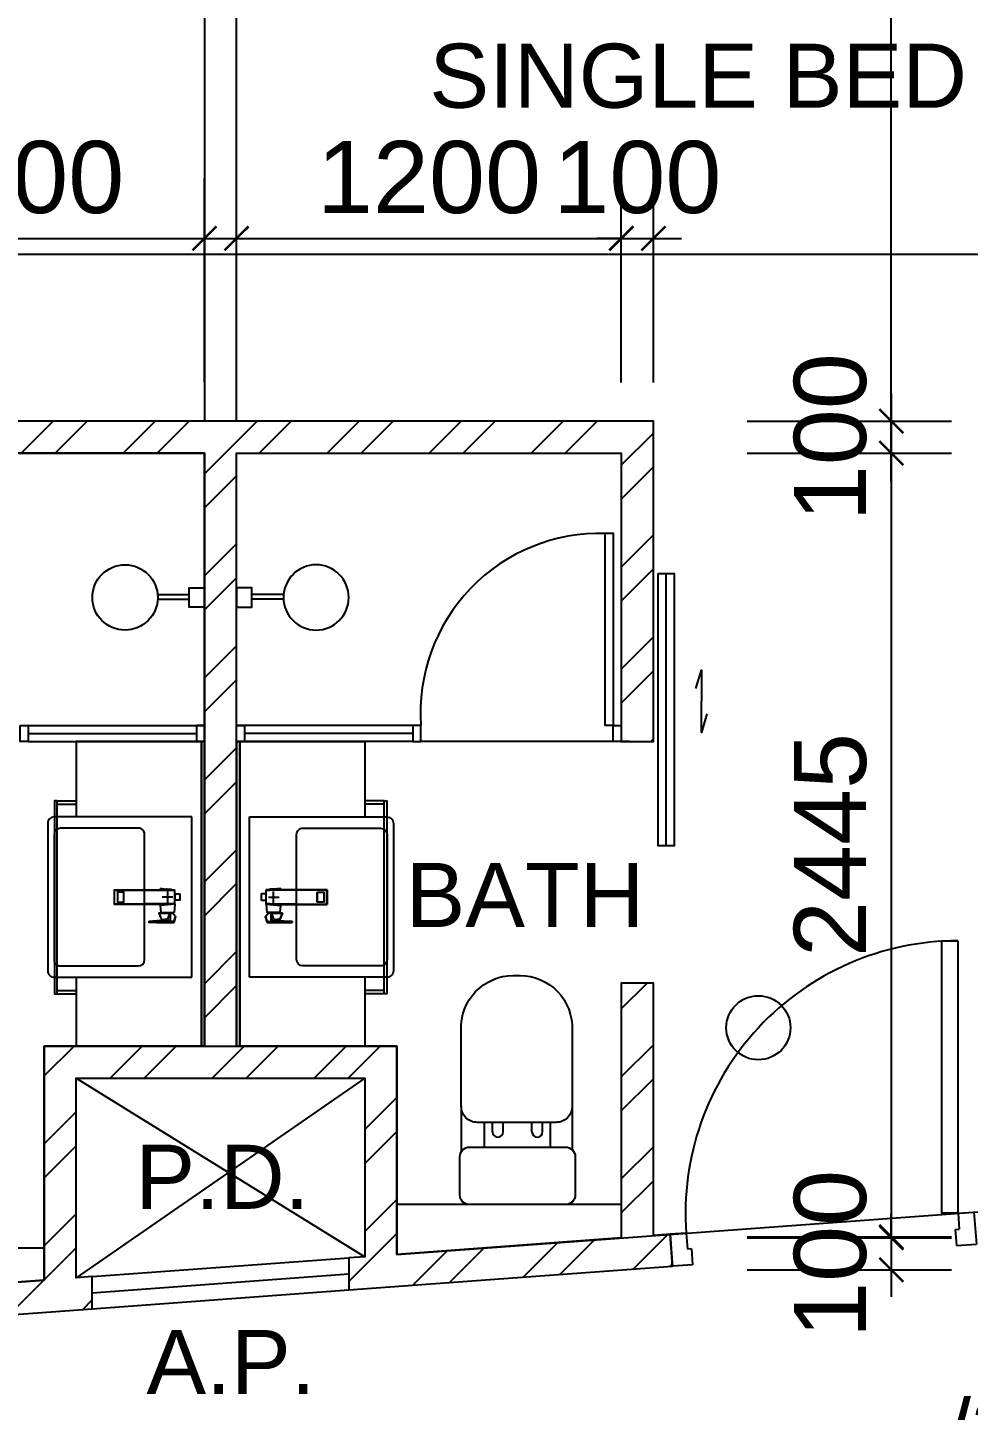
# Model space of a CAD drawing. Header units: millimetres. Extents: x -1214 to 72065, y 7230 to 56310.
# Drawn here: x 24398 to 27332, y 31843 to 36157 of the extents above; entities that cross this region are included whole.
import ezdxf
from ezdxf.enums import TextEntityAlignment as Align

# ---------------------------------------------------------------- set-up
doc = ezdxf.new("R2010")
doc.units = ezdxf.units.MM
doc.header["$MEASUREMENT"] = 0
doc.linetypes.add('CENTERX2', pattern=[101.6, 63.5, -12.7, 12.7, -12.7])
doc.layers.get('0').update_dxf_attribs({"color": 8})
doc.layers.get('Defpoints').update_dxf_attribs({"color": 8})
for name, color, linetype in [('Default', 8, 'Continuous'), ('Door', 8, 'Continuous'), ('Dry Wall', 8, 'Continuous'), ('FSD', 8, 'Continuous'), ('GBP A.P.', 8, 'Continuous'), ('GBP Dim', 8, 'Continuous'), ('GBP Text 200', 8, 'Continuous'), ('grid', 8, 'CENTERX2'), ('hatch', 8, 'Continuous'), ('LP-Furn built-in', 8, 'Continuous'), ('LP-Furn built-in 2', 8, 'Continuous'), ('LP-Sanitary', 8, 'Continuous'), ('LP-WC', 8, 'Continuous'), ('PD', 8, 'Continuous'), ('PD DOOR', 8, 'Continuous'), ('TEXT', 8, 'Continuous'), ('TEXT Ref', 8, 'Continuous'), ('WALL-NEW', 8, 'Continuous'), ('zzz-room mix', 8, 'Continuous')]:
    doc.layers.add(name, color=color, linetype=linetype)
doc.layers.add('LP-Nonplot', color=8, linetype='Continuous', plot=False)
doc.styles.add('BH', font='arial.ttf')
doc.dimstyles.new('200 GBP', dxfattribs={"dimscale": 1.5, "dimtxt": 150, "dimasz": 50, "dimexe": 125, "dimexo": 50, "dimgap": 50, "dimtad": 1, "dimdec": 0, "dimzin": 0, "dimdsep": 46, "dimtxsty": 'BH', "dimblk": 'ARCHTICK', "dimcen": 0.09, "dimdle": 125, "dimclrd": 9, "dimclre": 9, "dimclrt": 1, "dimadec": 0, "dimazin": 0, "dimtfac": 1, "dimtdec": 0, "dimtix": 1, "dimtmove": 2, "dimatfit": 3, "dimldrblk": 'ARCHTICK', "dimfxl": 300, "dimfxlon": 1, "dimtolj": 1, "dimtzin": 0, "dimarcsym": 0})

# ---------------------------------------------------------------- blocks, each defined once
blk = doc.blocks.new('A$C65CE4B9A')
at = {"layer": 'grid', "ltscale": 200}
blk.add_line((-66500, 0), (0, 0), dxfattribs=at)
blk = doc.blocks.new('DR1CR2')
at = {"layer": 'Door'}
for p, q in [((-50, 0), (-50, -50)), ((-50, 0), (0, 0)), ((0, 0), (0, -75)), ((-62.5, -50), (-50, -50)), ((-62.5, -50), (-62.5, -100)), ((0, -75), (0, -100)), ((-62.5, -100), (0, -100))]:
    blk.add_line(p, q, dxfattribs=at)
blk = doc.blocks.new('pln_toilet')
for p, q in [((-170.1, -306.5), (-170.1, -171.6)), ((175.5, -306.5), (175.5, -165.2)), ((-78.2, -226.9), (-78.2, -256.5)), ((-45, -226.9), (-45, -256.5)), ((44.7, -226.9), (44.7, -256.5)), ((77.9, -226.9), (77.9, -256.5))]:
    blk.add_line(p, q)
for points in [[(180, -30), (180, -149.3, -0.414214), (150, -179.3), (-150, -179.3, -0.414214), (-180, -149.3), (-180, -30, -0.414214), (-150, 0), (150, 0, -0.414214)], [(175.5, -306.5), (175.5, -545.1, -0.424695), (14, -715.1), (-7.8, -715.1, -0.423698), (-170.1, -545.1), (-170.1, -306.5, -0.414214), (-120.1, -256.5), (125.5, -256.5, -0.414214)]]:
    blk.add_lwpolyline(points, format="xyb", close=True)
for points in [[(-101.9, -256.5), (-101.9, -179.3)], [(102.9, -179.3), (102.9, -256.5)]]:
    blk.add_lwpolyline(points)
for centre in [(-61.6, -226.9), (61.3, -226.9)]:
    blk.add_arc(centre, 16.6, 0, 180)
blk = doc.blocks.new('SEANNOT_GROUP2')
at = {"layer": 'Default'}
blk.add_line((81.5, 351.1), (81.5, 317.9), dxfattribs=at)
blk = doc.blocks.new('SEANNOT_GROUP3')
at = {"layer": 'Default'}
blk.add_line((99.8, 335.2), (63.8, 335.2), dxfattribs=at)
blk = doc.blocks.new('ghtfdgd')
at = {"layer": 'LP-Sanitary'}
for p, q in [((79214.2, -115039.6), (79218.2, -114994.6)), ((79215.7, -115019.1), (79215.7, -115005.6)), ((79215.7, -115005.6), (79217.2, -115005.6)), ((79220.2, -114994.6), (79217.1, -115027.9)), ((79220.2, -114994.6), (79218.2, -114994.6)), ((79218.9, -115183.4), (79220.2, -114994.6)), ((79261.1, -114994.6), (79220.2, -114994.6)), ((79230.7, -114993.6), (79230.7, -114979.6)), ((79231.2, -114979.1), (79250.2, -114979.1)), ((79250.2, -114994.1), (79231.2, -114994.1)), ((79238.9, -114994.1), (79238.9, -114994.6)), ((79242.4, -114994.6), (79242.4, -114994.1)), ((79250.7, -114979.6), (79250.7, -114993.6)), ((79263.2, -114994.6), (79261.1, -114994.6)), ((79261.1, -114994.6), (79262.4, -115183.4)), ((79264.2, -115027.9), (79261.1, -114994.6)), ((79263.2, -114994.6), (79288.7, -114996.6)), ((79263.2, -114994.6), (79267.1, -115039.6)), ((79288.7, -115037.7), (79288.7, -114996.6)), ((79290.7, -115009.4), (79290.7, -115000.9)), ((79290.7, -115009.6), (79290.7, -115009.4)), ((79290.7, -115010.3), (79290.7, -115009.6)), ((79290.7, -115044.4), (79290.7, -115010.3)), ((79290.9, -115010.4), (79310.4, -115018.6)), ((79290.9, -115010.4), (79290.9, -115044.5)), ((79310.7, -115017.8), (79291, -115009.5)), ((79291, -115009.5), (79291, -115009.5)), ((79291, -115009.5), (79291, -115009.5)), ((79310.7, -115017.8), (79314.8, -115009.2)), ((79315.2, -115010.7), (79313.6, -115020.4)), ((79315.2, -115010.7), (79317.3, -115050.4)), ((79318, -115050.2), (79316, -115010.5)), ((79317.3, -115002.9), (79318.9, -114997.5)), ((79319.4, -115044.7), (79317.3, -115002.9)), ((79318.7, -114997.4), (79318.9, -114997.5)), ((79319.3, -114997.6), (79318.9, -114997.4)), ((79318.9, -114997.5), (79319.4, -114997.7)), ((79319.4, -114997.7), (79319.4, -115044.7)), ((79319.8, -115045.3), (79319.8, -114998.3)), ((79217.1, -115027.9), (79214.2, -115039.6)), ((79217.1, -115039.6), (79214.2, -115039.6)), ((79217.5, -115184.4), (79217.1, -115027.9)), ((79264.2, -115027.9), (79263.8, -115184.4)), ((79264.2, -115027.9), (79267.1, -115039.6)), ((79267.1, -115039.6), (79264.2, -115039.6)), ((79288.7, -115037.7), (79267.1, -115039.6)), ((79290.7, -115044.7), (79290.7, -115044.4)), ((79290.9, -115044.5), (79310.4, -115036.3)), ((79291, -115044.9), (79310.7, -115036.6)), ((79310.4, -115018.6), (79310.5, -115018.7)), ((79310.4, -115036.3), (79310.5, -115036.2)), ((79310.5, -115018.7), (79310.5, -115027.4)), ((79310.5, -115036.2), (79310.5, -115027.4)), ((79313.5, -115028.9), (79313.5, -115020.8)), ((79313.5, -115020.8), (79317.3, -115050.9)), ((79313.5, -115028.9), (79313.5, -115036.9)), ((79313.5, -115036.9), (79317.3, -115075.5)), ((79313.5, -115037), (79317.3, -115075.5)), ((79313.6, -115020.5), (79313.6, -115020.4)), ((79317.3, -115050.5), (79313.6, -115020.5)), ((79317.3, -115050.4), (79317.3, -115050.5)), ((79317.3, -115051.4), (79317.3, -115063.3)), ((79317.7, -115051.6), (79318.9, -115052.3)), ((79317.7, -115063.5), (79317.7, -115051.6)), ((79319.4, -115051), (79318, -115050.2)), ((79318.9, -115074.8), (79318.9, -115052.3)), ((79319.4, -115044.7), (79319.4, -115051)), ((79319.8, -115051.6), (79319.8, -115045.3)), ((79319.8, -115051.9), (79319.8, -115051.6)), ((79319.8, -115051.9), (79319.8, -115074.4)), ((79317.3, -115075.1), (79317.3, -115063.3)), ((79317.7, -115063.5), (79317.7, -115075.4)), ((79317.7, -115075.4), (79318.9, -115074.8)), ((79318, -115076), (79319.3, -115075.3)), ((79319.8, -115074.4), (79319.8, -115074.6)), ((79218.9, -115183.4), (79217.5, -115184.4)), ((79262.4, -115183.4), (79218.9, -115183.4)), ((79225, -115154.8), (79225, -115173.1)), ((79255.3, -115153.8), (79226, -115153.8)), ((79255.3, -115154), (79226, -115154)), ((79226, -115174.1), (79255.3, -115174.1)), ((79256.3, -115173.1), (79256.3, -115154.8)), ((79262.4, -115183.4), (79263.8, -115184.4)), ((79217.5, -115184.4), (79263.8, -115184.4))]:
    blk.add_line(p, q, dxfattribs=at)
for centre, radius, start, end in [((79231.2, -114979.6), 0.5, 90, 180), ((79231.2, -114993.6), 0.5, 180, 270), ((79250.2, -114979.6), 0.5, 0, 90), ((79250.2, -114993.6), 0.5, 270, 0), ((79280.3, -115017.1), 20, 56.8024, 65.1654), ((79290.9, -115000.9), 0.2, 127.8526, 180), ((79511, -115282.7), 357.7, 125.8498, 127.9825), ((79530.3, -115308.3), 389.7, 125.9264, 127.8836), ((79234, -109870), 5139.5, 270.6358, 270.8997), ((79227.2, -108854.2), 6155.7, 270.59451, 270.81562), ((79288.3, -115009.7), 2.67, 3.1953, 9.3367), ((79301.7, -114992.9), 0.28, 69.6864, 135.2011), ((79314, -115009.4), 0.822, 12.8215, 37.3786), ((79314.7, -115011.5), 2.53, 77.4972, 90.7881), ((79315.1, -115009.5), 0.509, 38.0096, 78.4052), ((84763.2, -116562.2), 5664.7, 164.0221, 164.0885), ((79313.8, -115010.5), 2.18, 358.6743, 36.2852), ((79318.5, -114997.9), 0.689, 55.9542, 80.1325), ((79319, -114998.3), 0.8, 0.0065, 61.4767), ((79240.7, -115019.1), 25, 180, 185.7425), ((79280.3, -115017.1), 20, 294.8346, 301.6128), ((79290.9, -115044.7), 0.2, 180.014, 293.047), ((79319.7, -114996.5), 23.1, 247.1252, 247.4995), ((79339.3, -115104.4), 73.6, 112.7571, 112.8748), ((79312.3, -115020.9), 1.23, 6.0946, 11.5159), ((79308.7, -115037.4), 4.84, 5.245, 7.1928), ((79310.7, -115037.3), 2.83, 5.6454, 8.8147), ((79317.8, -115050.7), 0.54, 62.2217, 149.6873), ((79305.3, -115051.3), 11.9, 359.6229, 2.1624), ((79315.7, -115050), 2.38, 342.3129, 353.972), ((79317.3, -115050.2), 0.738, 359.2113, 2.9985), ((79319.1, -115051.6), 0.688, 1.5121, 63.734), ((79313.2, -115075.2), 4.12, 356.1198, 1.3814), ((79317.8, -115075.5), 0.494, 177.6992, 295.8531), ((79318.6, -115075.3), 0.938, 181.0891, 220.2205), ((79319, -115074.6), 0.786, 294.1963, 0.4917)]:
    blk.add_arc(centre, radius, start, end, dxfattribs=at)
for centre, major_axis, ratio, start_param, end_param in [((79290.9, -115000.9), (0.2, 0), 0.870233, 1.308042, 3.141593), ((79290.9, -115009.4), (0.2, 0), 0.870251, 1.333095, 3.141593), ((79290.9, -115010.3), (0.2, 0), 0.5, 3.141593, 4.712389), ((79290.9, -115000.9), (0.123, -0.158), 0.834595, 2.099205, 3.141593), ((79290.9, -115000.9), (0.123, -0.158), 0.834595, 3.141593, 3.165459), ((79290.9, -115010), (0.077, 0.836), 0.04975, 4.217846, 5.325586), ((79301.6, -114992.9), (0.117, -0.162), 0.844851, 2.109561, 3.167674), ((79315.1, -115009.6), (0.173, 0.708), 0.018166, 0.444134, 0.918054), ((79315.3, -115009.6), (0.412, 0.321), 0.549065, 0.513637, 1.195391), ((79315.7, -115010.9), (-0.499, -0.026), 0.868619, 4.118709, 5.82428), ((79316.8, -115003.6), (0.961, -0.275), 0.902908, 1.271288, 1.565184), ((79318.4, -114998), (-0.211, -0.772), 0.117484, 2.694436, 3.141054), ((79318.5, -114998.1), (-0.382, -0.703), 0.237912, 2.705017, 3.14394), ((79319, -114998.3), (-0.382, -0.703), 0.237912, 2.705017, 3.141091), ((79319, -114998.3), (-0.8, 0), 0.876594, 3.141494, 4.164132), ((79290.9, -115044.4), (0.2, 0), 0.5, 3.141593, 4.712389), ((79290.9, -115044.1), (-0.077, 0.836), 0.04975, 2.065339, 3.17308), ((79310.4, -115018.2), (-0.311, -0.737), 0.21898, 1.092037, 2.210933), ((79310.4, -115035.9), (-0.311, 0.737), 0.21898, 2.049556, 3.141593), ((79310.5, -115018.3), (-0.309, -0.738), 0.217421, 1.09135, 2.210755), ((79310.5, -115035.8), (-0.309, 0.738), 0.217421, 2.050243, 3.169648), ((79310.4, -115035.9), (-0.311, 0.737), 0.21898, 3.141593, 3.168451), ((79314.3, -115020.6), (-0.782, -0.167), 0.921627, 5.682069, 6.099643), ((79314.3, -115020.8), (-0.794, -0.099), 0.898005, 5.760928, 6.175764), ((79314.3, -115036.7), (0.793, 0.106), 0.789486, 3.026004, 3.133916), ((79314.3, -115036.9), (0.796, 0.077), 0.827125, 3.057559, 3.141593), ((79317.8, -115050.6), (-0.5, -0.016), 0.857677, 4.139605, 5.842177), ((79317.8, -115050.9), (-0.5, -0.02), 0.273668, 4.356492, 6.23412), ((79319, -115045.3), (-0.8, 0), 0.876594, 3.141494, 4.164132), ((79317.8, -115063.3), (-0.5, 0), 0.5, 0.054498, 1.448623), ((79317.8, -115075.5), (-0.494, 0.079), 0.969108, 0.192451, 2.070079), ((79226, -115154.8), (-1, 0), 0.992546, 4.712389, 6.283185), ((79226, -115154.9), (1, 0), 0.890286, 1.570796, 3.141593), ((79226, -115173.1), (1, 0), 0.992546, 3.141593, 4.712389), ((79255.3, -115154.8), (-1, 0), 0.992546, 3.141593, 4.712389), ((79255.3, -115154.9), (1, 0), 0.890286, 0, 1.570796), ((79255.3, -115173.1), (1, 0), 0.992546, 4.712389, 6.283185)]:
    blk.add_ellipse(centre, major_axis=major_axis, ratio=ratio, start_param=start_param, end_param=end_param, dxfattribs=at)
for points, knots in [([(79291, -115009.5), (79291, -115009.5), (79290.9, -115009.5), (79290.8, -115009.6), (79290.7, -115009.6), (79290.7, -115009.6)], [0, 0, 0, 0, 0.5, 0.5, 1, 1, 1, 1]), ([(79291, -115000.7), (79291, -115000.8), (79291, -115000.8), (79291, -115000.9), (79291, -115001.2), (79291, -115001.4), (79291, -115001.7), (79291, -115002.7), (79291, -115003.8), (79291, -115004.8), (79291, -115006.3), (79291, -115007.8), (79291, -115009.2)], [0, 0, 0, 0, 0.02306, 0.02306, 0.02306, 0.115301, 0.115301, 0.115301, 0.484264, 0.484264, 0.484264, 1, 1, 1, 1]), ([(79301.6, -114992.7), (79301.9, -114992.8), (79302.2, -114992.9), (79302.5, -114993), (79305, -114993.6), (79307.5, -114994.3), (79310.1, -114995), (79312.9, -114995.8), (79315.8, -114996.6), (79318.7, -114997.4)], [0, 0, 0, 0, 0.051688, 0.051688, 0.051688, 0.494848, 0.494848, 0.494848, 1, 1, 1, 1]), ([(79314.8, -115009.2), (79314.8, -115009.2), (79314.9, -115009.2), (79314.9, -115009.2), (79315, -115009.2), (79315, -115009.2), (79315.1, -115009.2), (79315.2, -115009.2)], [0, 0, 0, 0, 0.25, 0.25, 0.5, 0.5, 1, 1, 1, 1]), ([(79317.1, -115002.7), (79317, -115003), (79316.9, -115003.3), (79316.8, -115003.6), (79316.5, -115004.7), (79316.2, -115005.8), (79315.9, -115006.9), (79315.7, -115007.6), (79315.4, -115008.3), (79315.2, -115009)], [0, 0, 0, 0, 0.131954, 0.131954, 0.131954, 0.659772, 0.659772, 0.659772, 1, 1, 1, 1]), ([(79315.2, -115009.2), (79315.2, -115009.2), (79315.2, -115009.2), (79315.2, -115009.2), (79315.2, -115009.2), (79315.2, -115009.2)], [0, 0, 0, 0, 0.5, 0.5, 1, 1, 1, 1]), ([(79315.2, -115009.2), (79315.3, -115009.3), (79315.3, -115009.4), (79315.3, -115009.5), (79315.3, -115009.6), (79315.3, -115009.8), (79315.3, -115009.8), (79315.3, -115009.9), (79315.3, -115010), (79315.2, -115010.2), (79315.2, -115010.3), (79315.2, -115010.5), (79315.2, -115010.6), (79315.2, -115010.7)], [0, 0, 0, 0, 0.125, 0.125, 0.25, 0.25, 0.375, 0.375, 0.5, 0.5, 0.75, 0.75, 1, 1, 1, 1]), ([(79318.7, -114997.4), (79318.6, -114997.5), (79318.6, -114997.7), (79318.5, -114997.9), (79318.2, -114999), (79317.9, -115000.1), (79317.5, -115001.2), (79317.4, -115001.7), (79317.2, -115002.2), (79317.1, -115002.7)], [0, 0, 0, 0, 0.095324, 0.095324, 0.095324, 0.707603, 0.707603, 0.707603, 1, 1, 1, 1]), ([(79310.5, -115018.7), (79310.9, -115018.8), (79311.2, -115019), (79311.9, -115019.4), (79312.2, -115019.7), (79312.8, -115020.1), (79313, -115020.3), (79313.4, -115020.5), (79313.5, -115020.5), (79313.5, -115020.7)], [0, 0, 0, 0, 0.25, 0.25, 0.5, 0.5, 0.75, 0.75, 1, 1, 1, 1]), ([(79310.5, -115036.2), (79310.9, -115036.1), (79311.2, -115035.9), (79311.9, -115035.6), (79312.2, -115035.5), (79312.8, -115035.6), (79313, -115035.7), (79313.4, -115036.2), (79313.5, -115036.5), (79313.5, -115036.8)], [0, 0, 0, 0, 0.25, 0.25, 0.5, 0.5, 0.75, 0.75, 1, 1, 1, 1]), ([(79313.6, -115020.4), (79313.5, -115020.2), (79313.5, -115020), (79313.3, -115019.6), (79313.2, -115019.3), (79312.7, -115018.8), (79312.3, -115018.6), (79311.6, -115018.2), (79311.2, -115018), (79310.8, -115017.9)], [0, 0, 0, 0, 0.25, 0.25, 0.5, 0.5, 0.75, 0.75, 1, 1, 1, 1]), ([(79310.8, -115036.5), (79311, -115036.5), (79311.3, -115036.3), (79311.8, -115036.2), (79312.2, -115036.1), (79312.5, -115036), (79312.8, -115036), (79313, -115036), (79313.1, -115036.1), (79313.2, -115036.2), (79313.4, -115036.3), (79313.5, -115036.6), (79313.5, -115036.7), (79313.5, -115036.8)], [0, 0, 0, 0, 0.124812, 0.2213171, 0.3092796, 0.3899271, 0.4711589, 0.5451559, 0.6166529, 0.6889172, 0.7974179, 0.8896188, 0.9816515, 0.9816515, 0.9816515, 0.9816515]), ([(79317.3, -115050.5), (79317.3, -115050.5), (79317.3, -115050.5), (79317.3, -115050.6), (79317.3, -115050.6), (79317.3, -115050.7), (79317.3, -115050.8), (79317.3, -115050.9)], [0, 0, 0, 0, 0.25, 0.25, 0.5, 0.5, 1, 1, 1, 1]), ([(79317.3, -115051.4), (79317.3, -115051.5), (79317.3, -115051.5), (79317.5, -115051.6), (79317.6, -115051.6), (79317.7, -115051.6)], [0, 0, 0, 0, 0.5, 0.5, 1, 1, 1, 1]), ([(79317.7, -115051.6), (79317.7, -115051.6), (79317.7, -115051.5), (79317.8, -115051.4), (79317.8, -115051.3), (79317.8, -115051.1), (79317.8, -115051), (79317.9, -115050.9), (79317.9, -115050.8), (79317.9, -115050.7)], [0, 0, 0, 0, 0.25, 0.25, 0.5, 0.5, 0.75, 0.75, 1, 1, 1, 1]), ([(79319.4, -115051), (79319.4, -115051), (79319.4, -115051), (79319.4, -115051), (79319.4, -115051), (79319.4, -115051), (79319.4, -115051), (79319.4, -115051.1), (79319.4, -115051.1), (79319.4, -115051.2), (79319.4, -115051.2), (79319.3, -115051.3), (79319.3, -115051.3), (79319.3, -115051.4), (79319.3, -115051.5), (79319.2, -115051.6), (79319.2, -115051.6), (79319.1, -115051.7), (79319.1, -115051.8), (79319, -115051.9), (79319, -115052), (79318.9, -115052.1), (79318.9, -115052.1), (79318.9, -115052.2), (79318.9, -115052.3), (79318.9, -115052.3), (79318.9, -115052.3), (79318.9, -115052.3), (79318.9, -115052.3), (79318.9, -115052.3), (79318.9, -115052.3)], [0, 0, 0, 0, 0.000034, 0.000034, 0.000034, 0.03445, 0.03445, 0.03445, 0.175251, 0.175251, 0.175251, 0.317196, 0.317196, 0.317196, 0.479622, 0.479622, 0.479622, 0.662074, 0.662074, 0.662074, 0.829132, 0.829132, 0.829132, 0.958486, 0.958486, 0.958486, 0.999966, 0.999966, 0.999966, 1, 1, 1, 1]), ([(79319.8, -115051.9), (79319.8, -115052), (79319.7, -115052), (79319.7, -115052.1), (79319.6, -115052.2), (79319.4, -115052.3), (79319.3, -115052.3), (79319.1, -115052.3), (79319, -115052.3), (79318.9, -115052.3)], [0, 0, 0, 0, 0.25, 0.25, 0.5, 0.5, 0.75, 0.75, 1, 1, 1, 1]), ([(79317.3, -115075.1), (79317.3, -115075.2), (79317.3, -115075.2), (79317.5, -115075.3), (79317.6, -115075.3), (79317.7, -115075.4)], [0, 0, 0, 0, 0.5, 0.5, 1, 1, 1, 1]), ([(79319.8, -115074.4), (79319.8, -115074.5), (79319.7, -115074.5), (79319.7, -115074.6), (79319.6, -115074.7), (79319.4, -115074.8), (79319.3, -115074.8), (79319.1, -115074.8), (79319, -115074.8), (79318.9, -115074.8)], [0, 0, 0, 0, 0.25, 0.25, 0.5, 0.5, 0.75, 0.75, 1, 1, 1, 1]), ([(79319.3, -115075.3), (79319.3, -115075.3), (79319.3, -115075.3), (79319.2, -115075.3), (79319.2, -115075.3), (79319.1, -115075.3), (79319.1, -115075.2), (79319, -115075.2), (79319, -115075.1), (79318.9, -115075.1), (79318.9, -115075), (79318.9, -115074.9), (79318.9, -115074.9), (79318.9, -115074.9), (79318.9, -115074.8), (79318.9, -115074.8), (79318.9, -115074.8), (79318.9, -115074.8), (79318.9, -115074.8)], [0.3296223, 0.3296223, 0.3296223, 0.3296223, 0.4796217, 0.4796217, 0.4796217, 0.6620737, 0.6620737, 0.6620737, 0.829132, 0.829132, 0.829132, 0.9584856, 0.9584856, 0.9584856, 0.9999655, 0.9999655, 0.9999655, 1, 1, 1, 1])]:
    blk.add_open_spline(points, degree=3, knots=knots, dxfattribs=at)
for points, degree in [([(79301.8, -114992.7), (79301.7, -114992.6), (79301.7, -114992.7), (79301.6, -114992.7)], 3), ([(79318.6, -114997.3), (79316.3, -114996.6), (79310.7, -114995.1), (79301.8, -114992.7)], 3), ([(79313.5, -115028.9), (79313.5, -115028.4), (79313.4, -115028), (79312.3, -115027.4), (79311.4, -115027.4), (79310.5, -115027.4)], 5), ([(79317.9, -115075.9), (79317.9, -115076), (79318, -115076), (79318, -115075.9)], 3)]:
    blk.add_open_spline(points, degree=degree, dxfattribs=at)
at = {"layer": 'LP-Nonplot'}
for name in ['SEANNOT_GROUP2', 'SEANNOT_GROUP3']:
    blk.add_blockref(name, (79159.1, -115352.3), dxfattribs=at)
blk = doc.blocks.new('SINK')
at = {"layer": 'LP-Sanitary'}
blk.add_line((-74936.8, -44774), (-75436.8, -44774), dxfattribs=at)
blk.add_lwpolyline([(-75436.8, -44774), (-75436.8, -45203.2, 0.414214), (-75416.8, -45223.2), (-74956.8, -45223.2, 0.414214), (-74936.8, -45203.2), (-74936.8, -44774)], format="xyb", dxfattribs=at)
blk.add_lwpolyline([(-75401.8, -44941.1), (-75401.8, -45183.3, 0.414117), (-75381.8, -45203.2), (-74991.8, -45203.2, 0.41431), (-74971.8, -45183.2), (-74971.8, -44941.1, 0.414117), (-74991.8, -44921.1), (-75381.8, -44921.1, 0.41431)], format="xyb", close=True, dxfattribs=at)
at = {"layer": 'LP-Furn built-in'}
blk.add_blockref('ghtfdgd', (-154427.4, 70168.1), dxfattribs=at)
blk = doc.blocks.new('pln_sink 1100x380')
at = {"ltscale": 1000}
for p, q in [((0, 0), (400, 0)), ((400, 0), (400, -235)), ((459.9, -184.9), (400, -184.9)), ((459.9, -194.9), (400, -194.9)), ((400, -735), (400, -950)), ((459.9, -776.6), (400, -776.6)), ((459.9, -786.6), (400, -786.6)), ((0, -950), (400, -950))]:
    blk.add_line(p, q, dxfattribs=at)
for points in [[(10, -950), (10, 0), (0, 0), (0, -950), (10, -950)], [(10, 0), (10, -950), (0, -950), (0, 0), (10, 0)]]:
    blk.add_lwpolyline(points, dxfattribs=at)
at = {"ltscale": 200}
blk.add_lwpolyline([(459.9, -184.9), (468.4, -184.9), (468.4, -786.6), (459.9, -786.6)], close=True, dxfattribs=at)
at = {"layer": 'LP-Furn built-in', "extrusion": (0, 0, -1), "zscale": -1, "rotation": 270}
blk.add_blockref('SINK', (44734, -75671.8), dxfattribs=at)
blk = doc.blocks.new('pln_shower head')
at = {"ltscale": 100}
for points in [[(101, 9.1), (200, 9.1)], [(101, -5.9), (200, -5.9)]]:
    blk.add_lwpolyline(points, dxfattribs=at)
at = {"ltscale": 0.5}
blk.add_lwpolyline([(248, 30.1), (248, -29.9), (200, -29.9), (200, 30.1)], close=True, dxfattribs=at)
at = {"ltscale": 100}
blk.add_circle((0, 0), 101.9, dxfattribs=at)
blk = doc.blocks.new('_ArchTick')
at = {"color": 0, "const_width": 0.1}
blk.add_lwpolyline([(0.5, 0.5), (-0.5, -0.5)], dxfattribs=at)
blk = doc.blocks.new('*D97')
at = {"layer": 'Defpoints', "color": 0, "transparency": 16777216}
for p in [(43166.2, 32379.8), (43200, 31919.8), (23298.3, 30460.3)]:
    blk.add_point(p, dxfattribs=at)
at = {"layer": 'GBP Dim', "color": 9, "lineweight": -2, "transparency": 16777216}
for p, q in [((43194.5, 31994.6), (43155.3, 32529.4)), ((23115, 30909.4), (43315.8, 32390.8)), ((23292.8, 30535.1), (23253.6, 31070))]:
    blk.add_line(p, q, dxfattribs=at)
at = {"layer": 'GBP Dim', "color": 9, "lineweight": -2, "transparency": 16777216, "xscale": 75, "yscale": 75, "zscale": 75}
for p, rotation in [((43166.2, 32379.8), 4.194182783227751), ((23264.6, 30920.4), 184.1941827832277)]:
    blk.add_blockref('_ArchTick', p, dxfattribs=dict(at, rotation=rotation))
at = {"layer": 'GBP Dim', "transparency": 16777216, "insert": (33201.5, 31839.5), "char_height": 225, "attachment_point": 5, "rotation": 4.1942, "style": 'BH'}
blk.add_mtext('\\A1;19955', dxfattribs=at)
blk = doc.blocks.new('*D123')
at = {"layer": 'Defpoints', "color": 0, "transparency": 16777216}
for p in [(24950, 35499.8), (23750, 34929.5), (24950, 34929.5)]:
    blk.add_point(p, dxfattribs=at)
at = {"layer": 'GBP Dim', "color": 9, "lineweight": -2, "transparency": 16777216}
for p, q in [((23750, 35049.8), (23750, 35687.3)), ((24950, 35049.8), (24950, 35687.3)), ((23562.5, 35499.8), (25137.5, 35499.8))]:
    blk.add_line(p, q, dxfattribs=at)
at = {"layer": 'GBP Dim', "color": 9, "lineweight": -2, "transparency": 16777216, "xscale": 75, "yscale": 75, "zscale": 75, "rotation": 180}
blk.add_blockref('_ArchTick', (23750, 35499.8), dxfattribs=at)
at = {"layer": 'GBP Dim', "color": 9, "lineweight": -2, "transparency": 16777216, "xscale": 75, "yscale": 75, "zscale": 75}
blk.add_blockref('_ArchTick', (24950, 35499.8), dxfattribs=at)
at = {"layer": 'GBP Dim', "transparency": 16777216, "insert": (24350, 35689.7), "char_height": 225, "attachment_point": 5, "style": 'BH'}
blk.add_mtext('\\A1;1200', dxfattribs=at)
blk = doc.blocks.new('*D124')
at = {"layer": 'Defpoints', "color": 0, "transparency": 16777216}
for p in [(26250, 35499.8), (25050, 34929.5), (26250, 34929.5)]:
    blk.add_point(p, dxfattribs=at)
at = {"layer": 'GBP Dim', "color": 9, "lineweight": -2, "transparency": 16777216}
for p, q in [((25050, 35049.8), (25050, 35687.3)), ((26250, 35049.8), (26250, 35687.3)), ((24862.5, 35499.8), (26437.5, 35499.8))]:
    blk.add_line(p, q, dxfattribs=at)
at = {"layer": 'GBP Dim', "color": 9, "lineweight": -2, "transparency": 16777216, "xscale": 75, "yscale": 75, "zscale": 75, "rotation": 180}
blk.add_blockref('_ArchTick', (25050, 35499.8), dxfattribs=at)
at = {"layer": 'GBP Dim', "color": 9, "lineweight": -2, "transparency": 16777216, "xscale": 75, "yscale": 75, "zscale": 75}
blk.add_blockref('_ArchTick', (26250, 35499.8), dxfattribs=at)
at = {"layer": 'GBP Dim', "transparency": 16777216, "insert": (25650, 35689.7), "char_height": 225, "attachment_point": 5, "style": 'BH'}
blk.add_mtext('\\A1;1200', dxfattribs=at)
blk = doc.blocks.new('*D125')
at = {"layer": 'Defpoints', "color": 0, "transparency": 16777216}
for p in [(26350, 35499.8), (26250, 34929.5), (26350, 34929.5)]:
    blk.add_point(p, dxfattribs=at)
at = {"layer": 'GBP Dim', "color": 9, "lineweight": -2, "transparency": 16777216}
for p, q in [((26250, 35049.8), (26250, 35687.3)), ((26350, 35049.8), (26350, 35687.3)), ((26250, 35499.8), (26175, 35499.8)), ((26250, 35499.8), (26350, 35499.8)), ((26350, 35499.8), (26425, 35499.8))]:
    blk.add_line(p, q, dxfattribs=at)
at = {"layer": 'GBP Dim', "color": 9, "lineweight": -2, "transparency": 16777216, "xscale": 75, "yscale": 75, "zscale": 75}
blk.add_blockref('_ArchTick', (26250, 35499.8), dxfattribs=at)
at = {"layer": 'GBP Dim', "color": 9, "lineweight": -2, "transparency": 16777216, "xscale": 75, "yscale": 75, "zscale": 75, "rotation": 180}
blk.add_blockref('_ArchTick', (26350, 35499.8), dxfattribs=at)
at = {"layer": 'GBP Dim', "transparency": 16777216, "insert": (26300, 35689.7), "char_height": 225, "attachment_point": 5, "style": 'BH'}
blk.add_mtext('\\A1;100', dxfattribs=at)
blk = doc.blocks.new('*D127')
at = {"layer": 'Defpoints', "color": 0, "transparency": 16777216}
for p in [(26350, 34929.5), (26350, 34829.5), (27092.1, 34829.5)]:
    blk.add_point(p, dxfattribs=at)
at = {"layer": 'GBP Dim', "color": 9, "lineweight": -2, "transparency": 16777216}
for p, q in [((27092.1, 34929.5), (27092.1, 35004.5)), ((26642.1, 34929.5), (27279.6, 34929.5)), ((27092.1, 34929.5), (27092.1, 34829.5)), ((26642.1, 34829.5), (27279.6, 34829.5)), ((27092.1, 34829.5), (27092.1, 34754.5))]:
    blk.add_line(p, q, dxfattribs=at)
at = {"layer": 'GBP Dim', "color": 9, "lineweight": -2, "transparency": 16777216, "xscale": 75, "yscale": 75, "zscale": 75}
for p, rotation in [((27092.1, 34929.5), 270), ((27092.1, 34829.5), 90)]:
    blk.add_blockref('_ArchTick', p, dxfattribs=dict(at, rotation=rotation))
at = {"layer": 'GBP Dim', "transparency": 16777216, "insert": (26902.2, 34879.5), "char_height": 225, "attachment_point": 5, "rotation": 90, "style": 'BH'}
blk.add_mtext('\\A1;100', dxfattribs=at)
blk = doc.blocks.new('*D128')
at = {"layer": 'Defpoints', "color": 0, "transparency": 16777216}
for p in [(26250, 34829.5), (26250, 32384.8), (27092.1, 32384.8)]:
    blk.add_point(p, dxfattribs=at)
at = {"layer": 'GBP Dim', "color": 9, "lineweight": -2, "transparency": 16777216}
for p, q in [((27092.1, 35017), (27092.1, 32197.3)), ((26642.1, 34829.5), (27279.6, 34829.5)), ((26642.1, 32384.8), (27279.6, 32384.8))]:
    blk.add_line(p, q, dxfattribs=at)
at = {"layer": 'GBP Dim', "color": 9, "lineweight": -2, "transparency": 16777216, "xscale": 75, "yscale": 75, "zscale": 75}
for p, rotation in [((27092.1, 34829.5), 90), ((27092.1, 32384.8), 270)]:
    blk.add_blockref('_ArchTick', p, dxfattribs=dict(at, rotation=rotation))
at = {"layer": 'GBP Dim', "transparency": 16777216, "insert": (26902.2, 33607.2), "char_height": 225, "attachment_point": 5, "rotation": 90, "style": 'BH'}
blk.add_mtext('\\A1;2445', dxfattribs=at)
blk = doc.blocks.new('*D129')
at = {"layer": 'Defpoints', "color": 0, "transparency": 16777216}
for p in [(26250.3, 32381.3), (26257.6, 32281.5), (27092.1, 32281.5)]:
    blk.add_point(p, dxfattribs=at)
at = {"layer": 'GBP Dim', "color": 9, "lineweight": -2, "transparency": 16777216}
for p, q in [((27092.1, 32381.3), (27092.1, 32456.3)), ((26642.1, 32381.3), (27279.6, 32381.3)), ((27092.1, 32381.3), (27092.1, 32281.5)), ((26642.1, 32281.5), (27279.6, 32281.5)), ((27092.1, 32281.5), (27092.1, 32206.5))]:
    blk.add_line(p, q, dxfattribs=at)
at = {"layer": 'GBP Dim', "color": 9, "lineweight": -2, "transparency": 16777216, "xscale": 75, "yscale": 75, "zscale": 75}
for p, rotation in [((27092.1, 32381.3), 270), ((27092.1, 32281.5), 90)]:
    blk.add_blockref('_ArchTick', p, dxfattribs=dict(at, rotation=rotation))
at = {"layer": 'GBP Dim', "transparency": 16777216, "insert": (26902.2, 32331.4), "char_height": 225, "attachment_point": 5, "rotation": 90, "style": 'BH'}
blk.add_mtext('\\A1;100', dxfattribs=at)
blk = doc.blocks.new('*D153')
at = {"layer": 'Defpoints', "color": 0, "transparency": 16777216}
for p in [(24950, 35499.8), (23750, 34929.5), (24950, 34929.5)]:
    blk.add_point(p, dxfattribs=at)
at = {"layer": 'GBP Dim', "color": 9, "lineweight": -2, "transparency": 16777216}
for p, q in [((23750, 35049.8), (23750, 35687.3)), ((24950, 35049.8), (24950, 35687.3)), ((23562.5, 35499.8), (25137.5, 35499.8))]:
    blk.add_line(p, q, dxfattribs=at)
at = {"layer": 'GBP Dim', "color": 9, "lineweight": -2, "transparency": 16777216, "xscale": 75, "yscale": 75, "zscale": 75, "rotation": 180}
blk.add_blockref('_ArchTick', (23750, 35499.8), dxfattribs=at)
at = {"layer": 'GBP Dim', "color": 9, "lineweight": -2, "transparency": 16777216, "xscale": 75, "yscale": 75, "zscale": 75}
blk.add_blockref('_ArchTick', (24950, 35499.8), dxfattribs=at)
at = {"layer": 'GBP Dim', "transparency": 16777216, "insert": (24350, 35689.7), "char_height": 225, "attachment_point": 5, "style": 'BH'}
blk.add_mtext('\\A1;1200', dxfattribs=at)
blk = doc.blocks.new('*D154')
at = {"layer": 'Defpoints', "color": 0, "transparency": 16777216}
for p in [(26250, 35499.8), (25050, 34929.5), (26250, 34929.5)]:
    blk.add_point(p, dxfattribs=at)
at = {"layer": 'GBP Dim', "color": 9, "lineweight": -2, "transparency": 16777216}
for p, q in [((25050, 35049.8), (25050, 35687.3)), ((26250, 35049.8), (26250, 35687.3)), ((24862.5, 35499.8), (26437.5, 35499.8))]:
    blk.add_line(p, q, dxfattribs=at)
at = {"layer": 'GBP Dim', "color": 9, "lineweight": -2, "transparency": 16777216, "xscale": 75, "yscale": 75, "zscale": 75, "rotation": 180}
blk.add_blockref('_ArchTick', (25050, 35499.8), dxfattribs=at)
at = {"layer": 'GBP Dim', "color": 9, "lineweight": -2, "transparency": 16777216, "xscale": 75, "yscale": 75, "zscale": 75}
blk.add_blockref('_ArchTick', (26250, 35499.8), dxfattribs=at)
at = {"layer": 'GBP Dim', "transparency": 16777216, "insert": (25650, 35689.7), "char_height": 225, "attachment_point": 5, "style": 'BH'}
blk.add_mtext('\\A1;1200', dxfattribs=at)
blk = doc.blocks.new('*D155')
at = {"layer": 'Defpoints', "color": 0, "transparency": 16777216}
for p in [(26350, 35499.8), (26250, 34929.5), (26350, 34929.5)]:
    blk.add_point(p, dxfattribs=at)
at = {"layer": 'GBP Dim', "color": 9, "lineweight": -2, "transparency": 16777216}
for p, q in [((26250, 35049.8), (26250, 35687.3)), ((26350, 35049.8), (26350, 35687.3)), ((26250, 35499.8), (26175, 35499.8)), ((26250, 35499.8), (26350, 35499.8)), ((26350, 35499.8), (26425, 35499.8))]:
    blk.add_line(p, q, dxfattribs=at)
at = {"layer": 'GBP Dim', "color": 9, "lineweight": -2, "transparency": 16777216, "xscale": 75, "yscale": 75, "zscale": 75}
blk.add_blockref('_ArchTick', (26250, 35499.8), dxfattribs=at)
at = {"layer": 'GBP Dim', "color": 9, "lineweight": -2, "transparency": 16777216, "xscale": 75, "yscale": 75, "zscale": 75, "rotation": 180}
blk.add_blockref('_ArchTick', (26350, 35499.8), dxfattribs=at)
at = {"layer": 'GBP Dim', "transparency": 16777216, "insert": (26300, 35689.7), "char_height": 225, "attachment_point": 5, "style": 'BH'}
blk.add_mtext('\\A1;100', dxfattribs=at)
blk = doc.blocks.new('*D158')
at = {"layer": 'Defpoints', "color": 0, "transparency": 16777216}
for p in [(26350, 34929.5), (26350, 34829.5), (27092.1, 34829.5)]:
    blk.add_point(p, dxfattribs=at)
at = {"layer": 'GBP Dim', "color": 9, "lineweight": -2, "transparency": 16777216}
for p, q in [((27092.1, 34929.5), (27092.1, 35004.5)), ((26642.1, 34929.5), (27279.6, 34929.5)), ((27092.1, 34929.5), (27092.1, 34829.5)), ((26642.1, 34829.5), (27279.6, 34829.5)), ((27092.1, 34829.5), (27092.1, 34754.5))]:
    blk.add_line(p, q, dxfattribs=at)
at = {"layer": 'GBP Dim', "color": 9, "lineweight": -2, "transparency": 16777216, "xscale": 75, "yscale": 75, "zscale": 75}
for p, rotation in [((27092.1, 34929.5), 270), ((27092.1, 34829.5), 90)]:
    blk.add_blockref('_ArchTick', p, dxfattribs=dict(at, rotation=rotation))
at = {"layer": 'GBP Dim', "transparency": 16777216, "insert": (26902.2, 34879.5), "char_height": 225, "attachment_point": 5, "rotation": 90, "style": 'BH'}
blk.add_mtext('\\A1;100', dxfattribs=at)
blk = doc.blocks.new('*D159')
at = {"layer": 'Defpoints', "color": 0, "transparency": 16777216}
for p in [(26250, 34829.5), (26250, 32384.8), (27092.1, 32384.8)]:
    blk.add_point(p, dxfattribs=at)
at = {"layer": 'GBP Dim', "color": 9, "lineweight": -2, "transparency": 16777216}
for p, q in [((27092.1, 35017), (27092.1, 32197.3)), ((26642.1, 34829.5), (27279.6, 34829.5)), ((26642.1, 32384.8), (27279.6, 32384.8))]:
    blk.add_line(p, q, dxfattribs=at)
at = {"layer": 'GBP Dim', "color": 9, "lineweight": -2, "transparency": 16777216, "xscale": 75, "yscale": 75, "zscale": 75}
for p, rotation in [((27092.1, 34829.5), 90), ((27092.1, 32384.8), 270)]:
    blk.add_blockref('_ArchTick', p, dxfattribs=dict(at, rotation=rotation))
at = {"layer": 'GBP Dim', "transparency": 16777216, "insert": (26902.2, 33607.2), "char_height": 225, "attachment_point": 5, "rotation": 90, "style": 'BH'}
blk.add_mtext('\\A1;2445', dxfattribs=at)
blk = doc.blocks.new('*D160')
at = {"layer": 'Defpoints', "color": 0, "transparency": 16777216}
for p in [(26250.3, 32381.3), (26257.6, 32281.5), (27092.1, 32281.5)]:
    blk.add_point(p, dxfattribs=at)
at = {"layer": 'GBP Dim', "color": 9, "lineweight": -2, "transparency": 16777216}
for p, q in [((27092.1, 32381.3), (27092.1, 32456.3)), ((26642.1, 32381.3), (27279.6, 32381.3)), ((27092.1, 32381.3), (27092.1, 32281.5)), ((26642.1, 32281.5), (27279.6, 32281.5)), ((27092.1, 32281.5), (27092.1, 32206.5))]:
    blk.add_line(p, q, dxfattribs=at)
at = {"layer": 'GBP Dim', "color": 9, "lineweight": -2, "transparency": 16777216, "xscale": 75, "yscale": 75, "zscale": 75}
for p, rotation in [((27092.1, 32381.3), 270), ((27092.1, 32281.5), 90)]:
    blk.add_blockref('_ArchTick', p, dxfattribs=dict(at, rotation=rotation))
at = {"layer": 'GBP Dim', "transparency": 16777216, "insert": (26902.2, 32331.4), "char_height": 225, "attachment_point": 5, "rotation": 90, "style": 'BH'}
blk.add_mtext('\\A1;100', dxfattribs=at)
blk = doc.blocks.new('*D234')
at = {"layer": 'Defpoints', "color": 0, "transparency": 16777216}
for p in [(26350, 38149.3), (27092.1, 38149.3), (26350, 34929.5)]:
    blk.add_point(p, dxfattribs=at)
at = {"layer": 'GBP Dim', "color": 9, "lineweight": -2, "transparency": 16777216}
for p, q in [((27092.1, 34742), (27092.1, 38336.8)), ((26642.1, 38149.3), (27279.6, 38149.3)), ((26642.1, 34929.5), (27279.6, 34929.5))]:
    blk.add_line(p, q, dxfattribs=at)
at = {"layer": 'GBP Dim', "color": 9, "lineweight": -2, "transparency": 16777216, "xscale": 75, "yscale": 75, "zscale": 75}
for p, rotation in [((27092.1, 38149.3), 90), ((27092.1, 34929.5), 270)]:
    blk.add_blockref('_ArchTick', p, dxfattribs=dict(at, rotation=rotation))
at = {"layer": 'GBP Dim', "transparency": 16777216, "insert": (26902.2, 37520.4), "char_height": 225, "attachment_point": 5, "rotation": 90, "style": 'BH'}
blk.add_mtext('\\A1;3220', dxfattribs=at)

msp = doc.modelspace()

# ---------------------------------------------------------------- hatches: boundary and pattern name
at = {"layer": 'hatch'}
h = msp.add_hatch(dxfattribs=at)
h.set_pattern_fill('ANSI32', color=256, scale=600, style=0)
h.set_pattern_definition([(45, (323672.64, -85897.09), (-159.09903, 159.09903), []), (45, (323778.7, -85897.09), (-159.09903, 159.09903), [])])
h.paths.add_polyline_path([(23650, 32190.6), (23597.5, 32186.7), (23604.8, 32087), (24599.9, 32160), (24599.9, 32260.3), (24550, 32256.6), (24550, 32879.6), (25450, 32879.6), (25450, 32322.6), (25400.1, 32318.9), (25400.1, 32218.7), (26409.9, 32292.7), (26402.5, 32392.5), (26350, 32388.6), (26350, 33175.9), (26250, 33175.9), (26250, 32381.3), (25550, 32329.9), (25550, 32979.6), (25050, 32979.6), (25050, 34829.6), (26250, 34829.6), (26250, 33929.6), (26350, 33929.6), (26350, 34929.6), (23650, 34929.6), (23650, 33929.6), (23750, 33929.6), (23750, 34829.6), (24950, 34829.6), (24950, 32979.6), (24450, 32979.6), (24450, 32249.3), (23750, 32197.9), (23750, 33179.6), (23650, 33179.6)])

# ---------------------------------------------------------------- linework, layer by layer
at = {"layer": 'Door'}
msp.add_lwpolyline([(27300.1, 33308.2, 0.43582), (26452.4, 32396.1)], format="xyb", dxfattribs=at)
msp.add_lwpolyline([(27300.1, 33308.2), (27300.1, 32458.2), (27250.1, 32458.2), (27250.1, 33308.2), (27300.1, 33308.2)], dxfattribs=at)
at = {"layer": 'Dry Wall'}
msp.add_lwpolyline([(25050, 34929.6), (25050, 37643.1), (24950, 37635.8), (24950, 34929.6)], dxfattribs=at)
at = {"layer": 'FSD'}
msp.add_circle((26677.5, 33036.9), 100, dxfattribs=at)
at = {"layer": 'LP-Furn built-in 2'}
msp.add_lwpolyline([(26365.1, 34454.6), (26415.1, 34454.6), (26415.1, 33604.6), (26365.1, 33604.6)], close=True, dxfattribs=at)
for points in [[(26390.1, 33604.6), (26390.1, 34454.6)], [(26482.8, 34095.4), (26500, 34153), (26500, 34055.7)], [(26517.2, 34016), (26500, 33958.4), (26500, 34055.7)]]:
    msp.add_lwpolyline(points, dxfattribs=at)
at = {"layer": 'LP-Sanitary'}
for points in [[(24950, 33929.6), (24950, 34829.6), (23750, 34829.6), (23750, 33979.6)], [(24950, 33979.6), (24950, 34829.6)], [(25050, 33979.6), (25050, 34829.6)], [(25050, 33929.6), (25050, 34829.6), (26250, 34829.6), (26250, 33929.6)], [(24400, 33979.6), (24950, 33979.6), (24950, 33979.6)], [(24400, 33929.6), (24950, 33929.6), (24950, 33954.6)], [(24400, 33954.6), (24925, 33954.6)], [(24950, 33979.6), (24925, 33979.6), (24925, 33929.6), (24950, 33929.6), (24950, 33979.6)], [(25600, 33979.6), (25050, 33979.6), (25050, 33979.6)], [(25050, 33979.6), (25075, 33979.6), (25075, 33929.6), (25050, 33929.6), (25050, 33979.6)], [(25600, 33929.6), (25050, 33929.6), (25050, 33954.6)], [(25600, 33954.6), (25075, 33954.6)], [(26275, 33929.6), (25625, 33929.6)]]:
    msp.add_lwpolyline(points, dxfattribs=at)
msp.add_lwpolyline([(26200, 34579.1, 0.444386), (25625, 33979.6)], format="xyb", dxfattribs=at)
for points in [[(26200, 34579.6), (26225, 34579.6), (26225, 33979.6), (26200, 33979.6)], [(24375, 33979.6), (24400, 33979.6), (24400, 33929.6), (24375, 33929.6)], [(25625, 33979.6), (25600, 33979.6), (25600, 33929.6), (25625, 33929.6)], [(26225, 33979.6), (26250, 33979.6), (26250, 33929.6), (26225, 33929.6)]]:
    msp.add_lwpolyline(points, close=True, dxfattribs=at)
at = {"layer": 'LP-WC'}
for points in [[(26250, 32485.1), (25550, 32485.1)], [(24452.5, 32349.4), (23750, 32349.4)]]:
    msp.add_lwpolyline(points, dxfattribs=at)
at = {"layer": 'PD', "ltscale": 20}
for points in [[(24550, 32879.6), (25450, 32322.6)], [(25450, 32879.6), (24550, 32256.6)]]:
    msp.add_lwpolyline(points, dxfattribs=at)
at = {"layer": 'PD'}
for points in [[(24599.9, 32260.3), (25400.1, 32318.9)], [(24599.9, 32160), (25400.1, 32218.7)]]:
    msp.add_lwpolyline(points, dxfattribs=at)
at = {"layer": 'PD DOOR'}
msp.add_lwpolyline([(24599.9, 32210.1), (25400.1, 32268.8)], dxfattribs=at)
at = {"layer": 'WALL-NEW'}
for points in [[(23604.8, 32087), (24599.9, 32160), (24599.9, 32260.3), (24550, 32256.6), (24550, 32879.6), (25450, 32879.6), (25450, 32322.6), (25400.1, 32318.9), (25400.1, 32218.7), (26409.9, 32292.7), (26402.5, 32392.5), (26350, 32388.6), (26350, 33175.9), (26250, 33175.9), (26250, 32381.3), (25550, 32329.9), (25550, 32979.6), (25050, 32979.6), (25050, 34829.6), (26250, 34829.6), (26250, 33929.6), (26350, 33929.6), (26350, 34929.6), (23650, 34929.6)], [(23750, 34829.6), (24950, 34829.6), (24950, 32979.6), (24450, 32979.6), (24450, 32249.3), (23750, 32197.9)]]:
    msp.add_lwpolyline(points, dxfattribs=at)
at = {"layer": 'zzz-room mix'}
msp.add_lwpolyline([(33809.8, 38786.7), (31117, 38589.3), (31153.6, 38090.6), (27846.4, 37848.1), (27809.8, 38346.8), (25117, 38149.3), (25153.6, 37650.8), (18900.2, 37192.1), (18900.2, 34650), (19250, 34650), (19250, 33350), (18850, 33350), (18850, 32046.2), (20400, 32046.2), (20400, 31952.3), (24450, 32249.3), (24450, 32979.6), (25550, 32979.6), (25550, 32329.9), (30450, 32689.3), (30450, 33419.6), (31550, 33419.6), (31550, 32769.9), (33365, 32903.1)], dxfattribs=at)

# ---------------------------------------------------------------- block references
at = {"layer": 'Door', "rotation": 4.194154122729267}
msp.add_blockref('DR1CR2', (27350, 32461.9), dxfattribs=at)
at = {"layer": 'Door', "extrusion": (0, 0, -1), "zscale": -1, "rotation": 355.8058458772707}
msp.add_blockref('DR1CR2', (-26402.5, 32392.4), dxfattribs=at)
at = {"layer": 'LP-Sanitary'}
for name, p in [('pln_shower head', (24702, 34379.5)), ('pln_sink 1100x380', (25050, 33929.6))]:
    msp.add_blockref(name, p, dxfattribs=at)
at = {"layer": 'LP-Sanitary', "xscale": -1}
for name, p in [('pln_shower head', (25298, 34379.5)), ('pln_sink 1100x380', (24950, 33929.6))]:
    msp.add_blockref(name, p, dxfattribs=at)
at = {"layer": 'LP-Sanitary', "rotation": 180}
msp.add_blockref('pln_toilet', (25926.3, 32485.1), dxfattribs=at)
at = {"layer": 'TEXT Ref'}
msp.add_blockref('A$C65CE4B9A', (69000, 35450), dxfattribs=at)

# ---------------------------------------------------------------- texts
at = {"layer": 'GBP A.P.', "style": 'BH'}
msp.add_text('A.P.', height=200, rotation=0, dxfattribs=at).set_placement((25032.7, 31893.8), align=Align.CENTER)
at = {"layer": 'GBP Text 200', "style": 'BH'}
for s, p in [('SINGLE BED', (26489.7, 35907.2)), ('BATH', (25949.4, 33351.2))]:
    msp.add_text(s, height=200, dxfattribs=at).set_placement(p, align=Align.CENTER)
msp.add_text('-/30/- F.R.R. SMOKE', height=200, dxfattribs=at).set_placement((27170.1, 31677.8))
at = {"layer": 'TEXT', "style": 'BH'}
msp.add_text('P.D.', height=200, rotation=0, dxfattribs=at).set_placement((25005.8, 32471.9), align=Align.CENTER)

# ---------------------------------------------------------------- dimensions: what is measured, and where the dimension line sits
at = {"layer": 'GBP Dim'}
dim = msp.add_linear_dim(base=(27092.1, 38149.3), p1=(26350, 34929.5), p2=(26350, 38149.3), angle=270, dimstyle='200 GBP', override={"dimclrt": 256}, dxfattribs=at)
dim.commit()
dim.dimension.update_dxf_attribs({"geometry": '*D234', "text_midpoint": (26902.2, 37520.4), "dimtype": 160})
for base, p1, p2, picture, middle in [((24950, 35499.8), (23750, 34929.5), (24950, 34929.5), '*D123', (24350, 35689.7)), ((24950, 35499.8), (23750, 34929.5), (24950, 34929.5), '*D153', (24350, 35689.7)), ((26250, 35499.8), (25050, 34929.5), (26250, 34929.5), '*D124', (25650, 35689.7)), ((26250, 35499.8), (25050, 34929.5), (26250, 34929.5), '*D154', (25650, 35689.7)), ((26350, 35499.8), (26250, 34929.5), (26350, 34929.5), '*D125', (26300, 35689.7)), ((26350, 35499.8), (26250, 34929.5), (26350, 34929.5), '*D155', (26300, 35689.7))]:
    dim = msp.add_linear_dim(base=base, p1=p1, p2=p2, dimstyle='200 GBP', override={"dimclrt": 256}, dxfattribs=at)
    dim.commit()
    dim.dimension.update_dxf_attribs({"geometry": picture, "text_midpoint": middle})
for base, p1, p2, picture, middle in [((27092.1, 34829.5), (26350, 34929.5), (26350, 34829.5), '*D127', (26902.2, 34879.5)), ((27092.1, 34829.5), (26350, 34929.5), (26350, 34829.5), '*D158', (26902.2, 34879.5)), ((27092.1, 32384.8), (26250, 34829.5), (26250, 32384.8), '*D128', (26902.2, 33607.2)), ((27092.1, 32384.8), (26250, 34829.5), (26250, 32384.8), '*D159', (26902.2, 33607.2)), ((27092.1, 32281.5), (26250.3, 32381.3), (26257.6, 32281.5), '*D129', (26902.2, 32331.4)), ((27092.1, 32281.5), (26250.3, 32381.3), (26257.6, 32281.5), '*D160', (26902.2, 32331.4))]:
    dim = msp.add_linear_dim(base=base, p1=p1, p2=p2, angle=90, dimstyle='200 GBP', override={"dimclrt": 256}, dxfattribs=at)
    dim.commit()
    dim.dimension.update_dxf_attribs({"geometry": picture, "text_midpoint": middle})
dim = msp.add_aligned_dim(p1=(23298.3, 30460.3), p2=(43200, 31919.8), distance=461.3, dimstyle='200 GBP', override={"dimexe": 100, "dimdle": 100, "dimclrt": 256}, dxfattribs=at)
dim.commit()
dim.dimension.update_dxf_attribs({"geometry": '*D97', "text_midpoint": (33201.5, 31839.5)})

doc.saveas('drawing.dxf')
